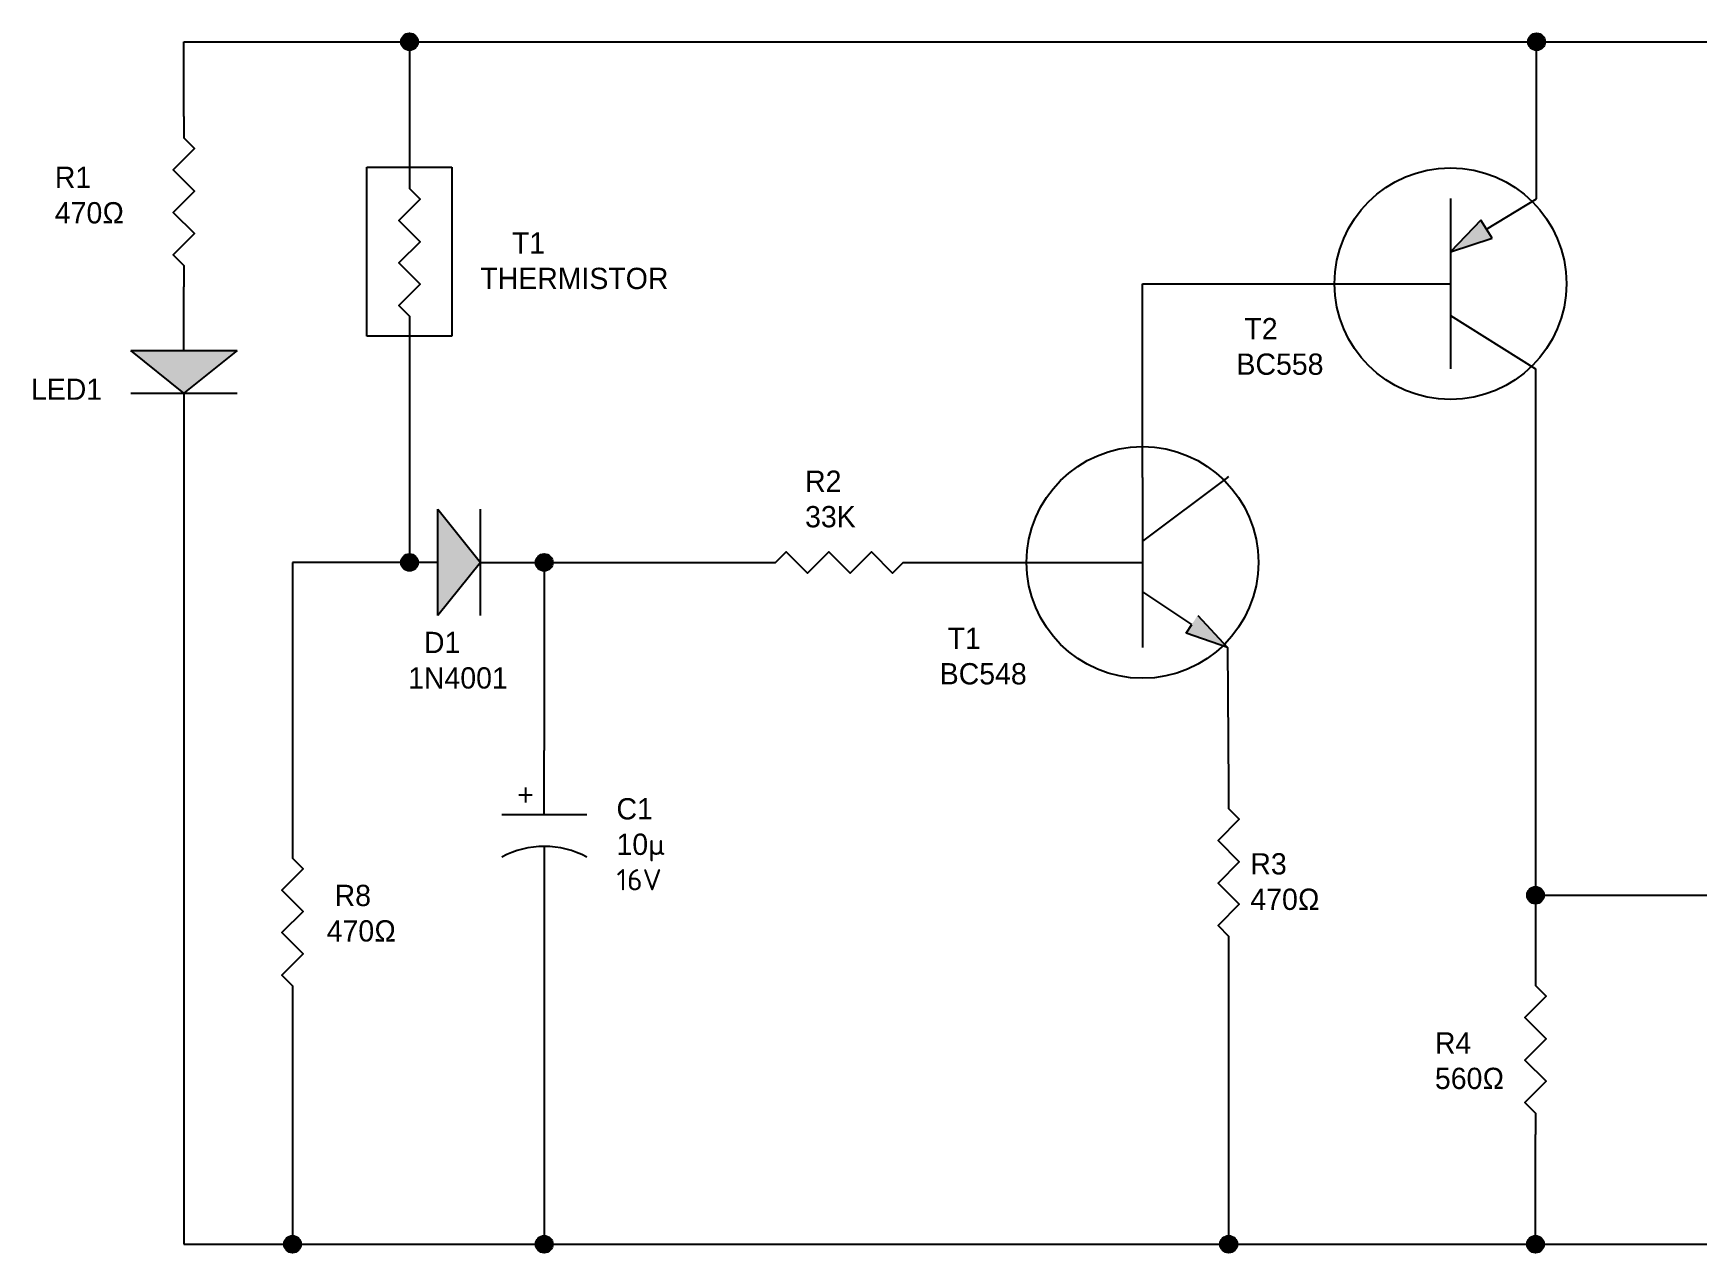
# Model space of a CAD drawing. Header units: inches. Extents: x 49.2 to 70.8, y -5.9 to 40.9.
# Drawn here: x 49.213 to 53.124, y 13.487 to 16.353 of the extents above; entities that cross this region are included whole.
import ezdxf

# ---------------------------------------------------------------- set-up
doc = ezdxf.new("R2010")
doc.units = ezdxf.units.IN
doc.header["$MEASUREMENT"] = 0

# ---------------------------------------------------------------- blocks, each defined once
blk = doc.blocks.new('Capacitor')
at = {"color": 7}
for p, q in [((0.15, -0.1), (0.15, 0.1)), ((0.15, 0), (0, 0)), ((0.225, 0), (0.4, 0))]:
    blk.add_line(p, q, dxfattribs=at)
blk.add_arc((0.4375, 0), 0.2125, 151.9275, 208.0725, dxfattribs=at)
blk = doc.blocks.new('Transistor - NPN')
at = {"color": 7}
for p, q in [((0.199999, 0.2), (0.199999, -0.2)), ((0.399999, 0.2), (0.199999, 0.05)), ((0, 0), (0.199999, 0)), ((0.316132, -0.145536), (0.201153, -0.069033)), ((0.302516, -0.166503), (0.316132, -0.145536)), ((0.329748, -0.124569), (0.399999, -0.2)), ((0.399999, -0.2), (0.302516, -0.166503))]:
    blk.add_line(p, q, dxfattribs=at)
blk.add_solid([(0.302516, -0.166503), (0.399999, -0.2), (0.329748, -0.124569)], dxfattribs=at)
blk = doc.blocks.new('Resistor')
at = {"color": 7}
blk.add_lwpolyline([(0, 0), (0.05, 0), (0.075, 0.025), (0.125, -0.025), (0.175, 0.025), (0.225, -0.025), (0.275, 0.025), (0.325, -0.025), (0.35, 0), (0.4, 0)], dxfattribs=at)
blk = doc.blocks.new('Transistor - PNP')
at = {"color": 7}
for p, q in [((0.200001, 0.2), (0.200001, -0.199999)), ((0.284805, 0.127992), (0.4024, 0.199023)), ((0.271557, 0.149194), (0.200001, 0.075)), ((0.284805, 0.127992), (0.271557, 0.149194)), ((0.298053, 0.106791), (0.284805, 0.127992)), ((0.200001, 0.075), (0.298053, 0.106791)), ((0, 0), (0.200001, 0)), ((0.200001, -0.074999), (0.400001, -0.199999))]:
    blk.add_line(p, q, dxfattribs=at)
blk.add_solid([(0.200001, 0.075), (0.298053, 0.106791), (0.271557, 0.149194)], dxfattribs=at)
blk = doc.blocks.new('Diode')
at = {"color": 7}
for p, q in [((0.15, 0.125), (0.25, 0)), ((0.15, -0.125), (0.15, 0.125)), ((0.25, -0.125), (0.25, 0.125)), ((0.15, 0), (0, 0)), ((0.25, 0), (0.15, -0.125)), ((0.25, 0), (0.4, 0))]:
    blk.add_line(p, q, dxfattribs=at)
blk.add_solid([(0.15, -0.125), (0.25, 0), (0.15, 0.125)], dxfattribs=at)

msp = doc.modelspace()

# ---------------------------------------------------------------- linework, layer by layer
for p, q in [((49.5664, 16.1569), (49.5664, 16.3328)), ((49.5664, 16.3328), (50.0964, 16.3328)), ((50.0964, 16.3328), (50.0964, 16.038)), ((50.0964, 16.3328), (55.0964, 16.3328)), ((52.7454, 15.9634), (52.7454, 16.3328)), ((49.9964, 15.6406), (49.9964, 16.038)), ((49.9964, 16.038), (50.0964, 16.038)), ((50.0964, 16.038), (50.1964, 16.038)), ((50.1964, 16.038), (50.1964, 15.6406)), ((51.8192, 15.3091), (51.8192, 15.7643)), ((51.8192, 15.7643), (52.343, 15.7643)), ((50.0964, 15.6406), (49.9964, 15.6406)), ((50.1964, 15.6406), (50.0964, 15.6406)), ((50.0964, 15.638), (50.0964, 15.1091)), ((52.743, 15.5643), (52.743, 14.1645)), ((49.5664, 15.3569), (49.5664, 13.5066)), ((52.0192, 15.3091), (52.0221, 15.3113)), ((50.0134, 15.1091), (49.8216, 15.1091)), ((49.8216, 15.1091), (49.8216, 14.4639)), ((50.4134, 15.1091), (50.4134, 14.6667)), ((50.4134, 15.1091), (50.9071, 15.1091)), ((51.3071, 15.1091), (51.6192, 15.1091)), ((52.0192, 14.9091), (52.0217, 14.5806)), ((52.743, 14.3269), (53.5081, 14.3269)), ((50.4134, 14.2667), (50.4134, 13.5066)), ((52.0217, 14.1806), (52.0217, 13.5066)), ((49.8216, 14.0639), (49.8216, 13.5066)), ((52.743, 13.5066), (52.743, 13.7645)), ((49.5664, 13.5066), (51.5664, 13.5066)), ((51.5664, 13.5066), (52.0217, 13.5066)), ((52.0217, 13.5066), (52.743, 13.5066)), ((52.743, 13.5066), (53.3078, 13.5066))]:
    msp.add_line(p, q)
at = {"color": 7}
for centre, radius in [((50.0964, 16.3328), 0.02), ((52.7454, 16.3328), 0.02), ((52.543, 15.7643), 0.2723), ((51.8192, 15.1091), 0.2723), ((50.0964, 15.1091), 0.02), ((50.4134, 15.1091), 0.02), ((52.743, 14.3269), 0.02), ((49.8216, 13.5066), 0.02), ((50.4134, 13.5066), 0.02), ((52.0217, 13.5066), 0.02), ((52.743, 13.5066), 0.02)]:
    msp.add_circle(centre, radius, dxfattribs=at)
for points in [[(50.0841, 16.3486), (50.0964, 16.3328), (50.0964, 16.3528)], [(50.0964, 16.3528), (50.0908, 16.352), (50.0841, 16.3486)], [(50.0908, 16.352), (50.0871, 16.3503), (50.0841, 16.3486)], [(50.0871, 16.3503), (50.0854, 16.3496), (50.0841, 16.3486)], [(50.0908, 16.352), (50.0887, 16.3513), (50.0871, 16.3503)], [(50.0964, 16.3528), (50.0948, 16.3527), (50.0908, 16.352)], [(50.0948, 16.3527), (50.0928, 16.3525), (50.0908, 16.352)], [(50.1087, 16.3486), (50.0964, 16.3528), (50.0964, 16.3328)], [(50.1087, 16.3486), (50.102, 16.352), (50.0964, 16.3528)], [(50.102, 16.352), (50.098, 16.3527), (50.0964, 16.3528)], [(50.102, 16.352), (50.1, 16.3525), (50.098, 16.3527)], [(50.1087, 16.3486), (50.1057, 16.3503), (50.102, 16.352)], [(50.1057, 16.3503), (50.1041, 16.3513), (50.102, 16.352)], [(50.1087, 16.3486), (50.1074, 16.3496), (50.1057, 16.3503)], [(52.7331, 16.3486), (52.7454, 16.3328), (52.7454, 16.3528)], [(52.7454, 16.3528), (52.7398, 16.352), (52.7331, 16.3486)], [(52.7398, 16.352), (52.7361, 16.3503), (52.7331, 16.3486)], [(52.7361, 16.3503), (52.7344, 16.3496), (52.7331, 16.3486)], [(52.7398, 16.352), (52.7377, 16.3513), (52.7361, 16.3503)], [(52.7454, 16.3528), (52.7438, 16.3527), (52.7398, 16.352)], [(52.7438, 16.3527), (52.7418, 16.3525), (52.7398, 16.352)], [(52.7577, 16.3486), (52.7454, 16.3528), (52.7454, 16.3328)], [(52.7577, 16.3486), (52.751, 16.352), (52.7454, 16.3528)], [(52.751, 16.352), (52.747, 16.3527), (52.7454, 16.3528)], [(52.751, 16.352), (52.749, 16.3525), (52.747, 16.3527)], [(52.7577, 16.3486), (52.7547, 16.3503), (52.751, 16.352)], [(52.7547, 16.3503), (52.753, 16.3513), (52.751, 16.352)], [(52.7577, 16.3486), (52.7564, 16.3496), (52.7547, 16.3503)], [(50.0841, 16.3486), (50.0764, 16.3328), (50.0964, 16.3328)], [(50.0841, 16.3486), (50.0777, 16.34), (50.0764, 16.3328)], [(50.0777, 16.34), (50.0769, 16.3376), (50.0764, 16.3328)], [(50.0769, 16.3376), (50.0766, 16.3351), (50.0764, 16.3328)], [(50.0964, 16.3328), (50.0764, 16.3328), (50.0841, 16.3171)], [(50.0764, 16.3328), (50.0777, 16.3256), (50.0841, 16.3171)], [(50.0764, 16.3328), (50.0769, 16.328), (50.0777, 16.3256)], [(50.0764, 16.3328), (50.0766, 16.3306), (50.0769, 16.328)], [(50.0841, 16.3486), (50.081, 16.3455), (50.0777, 16.34)], [(50.081, 16.3455), (50.0795, 16.3436), (50.0777, 16.34)], [(50.0795, 16.3436), (50.0784, 16.3417), (50.0777, 16.34)], [(50.0777, 16.3256), (50.081, 16.3202), (50.0841, 16.3171)], [(50.0777, 16.3256), (50.0795, 16.3221), (50.081, 16.3202)], [(50.0777, 16.3256), (50.0784, 16.3239), (50.0795, 16.3221)], [(50.0841, 16.3486), (50.0825, 16.3472), (50.081, 16.3455)], [(50.081, 16.3202), (50.0825, 16.3185), (50.0841, 16.3171)], [(50.0841, 16.3171), (50.0964, 16.3128), (50.0964, 16.3328)], [(50.0841, 16.3171), (50.0908, 16.3137), (50.0964, 16.3128)], [(50.0841, 16.3171), (50.0871, 16.3154), (50.0908, 16.3137)], [(50.0841, 16.3171), (50.0854, 16.3161), (50.0871, 16.3154)], [(50.0871, 16.3154), (50.0887, 16.3143), (50.0908, 16.3137)], [(50.0908, 16.3137), (50.0948, 16.313), (50.0964, 16.3128)], [(50.0908, 16.3137), (50.0928, 16.3132), (50.0948, 16.313)], [(50.0964, 16.3328), (50.1164, 16.3328), (50.1087, 16.3486)], [(50.1087, 16.3171), (50.0964, 16.3328), (50.0964, 16.3128)], [(50.1087, 16.3171), (50.1164, 16.3328), (50.0964, 16.3328)], [(50.0964, 16.3128), (50.102, 16.3137), (50.1087, 16.3171)], [(50.0964, 16.3128), (50.098, 16.313), (50.102, 16.3137)], [(50.098, 16.313), (50.1, 16.3132), (50.102, 16.3137)], [(50.102, 16.3137), (50.1057, 16.3154), (50.1087, 16.3171)], [(50.102, 16.3137), (50.1041, 16.3143), (50.1057, 16.3154)], [(50.1057, 16.3154), (50.1074, 16.3161), (50.1087, 16.3171)], [(50.1164, 16.3328), (50.1151, 16.34), (50.1087, 16.3486)], [(50.1151, 16.34), (50.1118, 16.3455), (50.1087, 16.3486)], [(50.1118, 16.3455), (50.1103, 16.3472), (50.1087, 16.3486)], [(50.1087, 16.3171), (50.1151, 16.3256), (50.1164, 16.3328)], [(50.1087, 16.3171), (50.1118, 16.3202), (50.1151, 16.3256)], [(50.1087, 16.3171), (50.1103, 16.3185), (50.1118, 16.3202)], [(50.1151, 16.34), (50.1133, 16.3436), (50.1118, 16.3455)], [(50.1118, 16.3202), (50.1133, 16.3221), (50.1151, 16.3256)], [(50.1151, 16.34), (50.1144, 16.3417), (50.1133, 16.3436)], [(50.1133, 16.3221), (50.1144, 16.3239), (50.1151, 16.3256)], [(50.1164, 16.3328), (50.1159, 16.3376), (50.1151, 16.34)], [(50.1151, 16.3256), (50.1159, 16.328), (50.1164, 16.3328)], [(50.1164, 16.3328), (50.1162, 16.3351), (50.1159, 16.3376)], [(50.1159, 16.328), (50.1162, 16.3306), (50.1164, 16.3328)], [(52.7331, 16.3486), (52.7254, 16.3328), (52.7454, 16.3328)], [(52.7331, 16.3486), (52.7267, 16.34), (52.7254, 16.3328)], [(52.7267, 16.34), (52.7259, 16.3376), (52.7254, 16.3328)], [(52.7259, 16.3376), (52.7256, 16.3351), (52.7254, 16.3328)], [(52.7454, 16.3328), (52.7254, 16.3328), (52.7331, 16.3171)], [(52.7254, 16.3328), (52.7267, 16.3256), (52.7331, 16.3171)], [(52.7254, 16.3328), (52.7259, 16.328), (52.7267, 16.3256)], [(52.7254, 16.3328), (52.7256, 16.3306), (52.7259, 16.328)], [(52.7331, 16.3486), (52.73, 16.3455), (52.7267, 16.34)], [(52.73, 16.3455), (52.7285, 16.3436), (52.7267, 16.34)], [(52.7285, 16.3436), (52.7274, 16.3417), (52.7267, 16.34)], [(52.7267, 16.3256), (52.73, 16.3202), (52.7331, 16.3171)], [(52.7267, 16.3256), (52.7285, 16.3221), (52.73, 16.3202)], [(52.7267, 16.3256), (52.7274, 16.3239), (52.7285, 16.3221)], [(52.7331, 16.3486), (52.7315, 16.3472), (52.73, 16.3455)], [(52.73, 16.3202), (52.7315, 16.3185), (52.7331, 16.3171)], [(52.7331, 16.3171), (52.7454, 16.3128), (52.7454, 16.3328)], [(52.7331, 16.3171), (52.7398, 16.3137), (52.7454, 16.3128)], [(52.7331, 16.3171), (52.7361, 16.3154), (52.7398, 16.3137)], [(52.7331, 16.3171), (52.7344, 16.3161), (52.7361, 16.3154)], [(52.7361, 16.3154), (52.7377, 16.3143), (52.7398, 16.3137)], [(52.7398, 16.3137), (52.7438, 16.313), (52.7454, 16.3128)], [(52.7398, 16.3137), (52.7418, 16.3132), (52.7438, 16.313)], [(52.7454, 16.3328), (52.7654, 16.3328), (52.7577, 16.3486)], [(52.7577, 16.3171), (52.7454, 16.3328), (52.7454, 16.3128)], [(52.7577, 16.3171), (52.7654, 16.3328), (52.7454, 16.3328)], [(52.7454, 16.3128), (52.751, 16.3137), (52.7577, 16.3171)], [(52.7454, 16.3128), (52.747, 16.313), (52.751, 16.3137)], [(52.747, 16.313), (52.749, 16.3132), (52.751, 16.3137)], [(52.751, 16.3137), (52.7547, 16.3154), (52.7577, 16.3171)], [(52.751, 16.3137), (52.753, 16.3143), (52.7547, 16.3154)], [(52.7547, 16.3154), (52.7564, 16.3161), (52.7577, 16.3171)], [(52.7654, 16.3328), (52.7641, 16.34), (52.7577, 16.3486)], [(52.7641, 16.34), (52.7608, 16.3455), (52.7577, 16.3486)], [(52.7608, 16.3455), (52.7593, 16.3472), (52.7577, 16.3486)], [(52.7577, 16.3171), (52.7641, 16.3256), (52.7654, 16.3328)], [(52.7577, 16.3171), (52.7608, 16.3202), (52.7641, 16.3256)], [(52.7577, 16.3171), (52.7593, 16.3185), (52.7608, 16.3202)], [(52.7641, 16.34), (52.7623, 16.3436), (52.7608, 16.3455)], [(52.7608, 16.3202), (52.7623, 16.3221), (52.7641, 16.3256)], [(52.7641, 16.34), (52.7634, 16.3417), (52.7623, 16.3436)], [(52.7623, 16.3221), (52.7634, 16.3239), (52.7641, 16.3256)], [(52.7654, 16.3328), (52.7648, 16.3376), (52.7641, 16.34)], [(52.7641, 16.3256), (52.7648, 16.328), (52.7654, 16.3328)], [(52.7654, 16.3328), (52.7652, 16.3351), (52.7648, 16.3376)], [(52.7648, 16.328), (52.7652, 16.3306), (52.7654, 16.3328)], [(50.0841, 15.1248), (50.0764, 15.1091), (50.0964, 15.1091)], [(50.0841, 15.1248), (50.0777, 15.1163), (50.0764, 15.1091)], [(50.0777, 15.1163), (50.0769, 15.1139), (50.0764, 15.1091)], [(50.0769, 15.1139), (50.0766, 15.1113), (50.0764, 15.1091)], [(50.0964, 15.1091), (50.0764, 15.1091), (50.0841, 15.0933)], [(50.0764, 15.1091), (50.0777, 15.1019), (50.0841, 15.0933)], [(50.0764, 15.1091), (50.0769, 15.1043), (50.0777, 15.1019)], [(50.0764, 15.1091), (50.0766, 15.1069), (50.0769, 15.1043)], [(50.0841, 15.1248), (50.081, 15.1217), (50.0777, 15.1163)], [(50.081, 15.1217), (50.0795, 15.1199), (50.0777, 15.1163)], [(50.0795, 15.1199), (50.0784, 15.118), (50.0777, 15.1163)], [(50.0777, 15.1019), (50.081, 15.0964), (50.0841, 15.0933)], [(50.0777, 15.1019), (50.0795, 15.0983), (50.081, 15.0964)], [(50.0777, 15.1019), (50.0784, 15.1002), (50.0795, 15.0983)], [(50.0841, 15.1248), (50.0825, 15.1235), (50.081, 15.1217)], [(50.0841, 15.1248), (50.0964, 15.1091), (50.0964, 15.1291)], [(50.0964, 15.1291), (50.0908, 15.1283), (50.0841, 15.1248)], [(50.0908, 15.1283), (50.0871, 15.1265), (50.0841, 15.1248)], [(50.0871, 15.1265), (50.0854, 15.1259), (50.0841, 15.1248)], [(50.0841, 15.0933), (50.0964, 15.0891), (50.0964, 15.1091)], [(50.0908, 15.1283), (50.0887, 15.1276), (50.0871, 15.1265)], [(50.0964, 15.1291), (50.0948, 15.1289), (50.0908, 15.1283)], [(50.0948, 15.1289), (50.0928, 15.1288), (50.0908, 15.1283)], [(50.1087, 15.1248), (50.0964, 15.1291), (50.0964, 15.1091)], [(50.1087, 15.1248), (50.102, 15.1283), (50.0964, 15.1291)], [(50.102, 15.1283), (50.098, 15.1289), (50.0964, 15.1291)], [(50.0964, 15.1091), (50.1164, 15.1091), (50.1087, 15.1248)], [(50.1087, 15.0933), (50.0964, 15.1091), (50.0964, 15.0891)], [(50.1087, 15.0933), (50.1164, 15.1091), (50.0964, 15.1091)], [(50.102, 15.1283), (50.1, 15.1288), (50.098, 15.1289)], [(50.1087, 15.1248), (50.1057, 15.1265), (50.102, 15.1283)], [(50.1057, 15.1265), (50.1041, 15.1276), (50.102, 15.1283)], [(50.1087, 15.1248), (50.1074, 15.1259), (50.1057, 15.1265)], [(50.1164, 15.1091), (50.1151, 15.1163), (50.1087, 15.1248)], [(50.1151, 15.1163), (50.1118, 15.1217), (50.1087, 15.1248)], [(50.1118, 15.1217), (50.1103, 15.1235), (50.1087, 15.1248)], [(50.1087, 15.0933), (50.1151, 15.1019), (50.1164, 15.1091)], [(50.1087, 15.0933), (50.1118, 15.0964), (50.1151, 15.1019)], [(50.1151, 15.1163), (50.1133, 15.1199), (50.1118, 15.1217)], [(50.1118, 15.0964), (50.1133, 15.0983), (50.1151, 15.1019)], [(50.1151, 15.1163), (50.1144, 15.118), (50.1133, 15.1199)], [(50.1133, 15.0983), (50.1144, 15.1002), (50.1151, 15.1019)], [(50.1164, 15.1091), (50.1159, 15.1139), (50.1151, 15.1163)], [(50.1151, 15.1019), (50.1159, 15.1043), (50.1164, 15.1091)], [(50.1164, 15.1091), (50.1162, 15.1113), (50.1159, 15.1139)], [(50.1159, 15.1043), (50.1162, 15.1069), (50.1164, 15.1091)], [(50.4011, 15.1248), (50.3934, 15.1091), (50.4134, 15.1091)], [(50.4011, 15.1248), (50.3946, 15.1163), (50.3934, 15.1091)], [(50.3946, 15.1163), (50.3939, 15.1139), (50.3934, 15.1091)], [(50.3939, 15.1139), (50.3935, 15.1113), (50.3934, 15.1091)], [(50.4134, 15.1091), (50.3934, 15.1091), (50.4011, 15.0933)], [(50.3934, 15.1091), (50.3946, 15.1019), (50.4011, 15.0933)], [(50.3934, 15.1091), (50.3939, 15.1043), (50.3946, 15.1019)], [(50.3934, 15.1091), (50.3935, 15.1069), (50.3939, 15.1043)], [(50.4011, 15.1248), (50.398, 15.1217), (50.3946, 15.1163)], [(50.398, 15.1217), (50.3965, 15.1199), (50.3946, 15.1163)], [(50.3965, 15.1199), (50.3954, 15.118), (50.3946, 15.1163)], [(50.3946, 15.1019), (50.398, 15.0964), (50.4011, 15.0933)], [(50.3946, 15.1019), (50.3965, 15.0983), (50.398, 15.0964)], [(50.3946, 15.1019), (50.3954, 15.1002), (50.3965, 15.0983)], [(50.4011, 15.1248), (50.3994, 15.1235), (50.398, 15.1217)], [(50.4011, 15.1248), (50.4134, 15.1091), (50.4134, 15.1291)], [(50.4134, 15.1291), (50.4077, 15.1283), (50.4011, 15.1248)], [(50.4077, 15.1283), (50.4041, 15.1265), (50.4011, 15.1248)], [(50.4041, 15.1265), (50.4024, 15.1259), (50.4011, 15.1248)], [(50.4011, 15.0933), (50.4134, 15.0891), (50.4134, 15.1091)], [(50.4077, 15.1283), (50.4057, 15.1276), (50.4041, 15.1265)], [(50.4134, 15.1291), (50.4118, 15.1289), (50.4077, 15.1283)], [(50.4118, 15.1289), (50.4098, 15.1288), (50.4077, 15.1283)], [(50.4256, 15.1248), (50.4134, 15.1291), (50.4134, 15.1091)], [(50.4256, 15.1248), (50.419, 15.1283), (50.4134, 15.1291)], [(50.419, 15.1283), (50.4149, 15.1289), (50.4134, 15.1291)], [(50.4134, 15.1091), (50.4334, 15.1091), (50.4256, 15.1248)], [(50.4256, 15.0933), (50.4134, 15.1091), (50.4134, 15.0891)], [(50.4256, 15.0933), (50.4334, 15.1091), (50.4134, 15.1091)], [(50.419, 15.1283), (50.417, 15.1288), (50.4149, 15.1289)], [(50.4256, 15.1248), (50.4227, 15.1265), (50.419, 15.1283)], [(50.4227, 15.1265), (50.421, 15.1276), (50.419, 15.1283)], [(50.4256, 15.1248), (50.4244, 15.1259), (50.4227, 15.1265)], [(50.4334, 15.1091), (50.4321, 15.1163), (50.4256, 15.1248)], [(50.4321, 15.1163), (50.4288, 15.1217), (50.4256, 15.1248)], [(50.4288, 15.1217), (50.4273, 15.1235), (50.4256, 15.1248)], [(50.4256, 15.0933), (50.4321, 15.1019), (50.4334, 15.1091)], [(50.4256, 15.0933), (50.4288, 15.0964), (50.4321, 15.1019)], [(50.4321, 15.1163), (50.4303, 15.1199), (50.4288, 15.1217)], [(50.4288, 15.0964), (50.4303, 15.0983), (50.4321, 15.1019)], [(50.4321, 15.1163), (50.4314, 15.118), (50.4303, 15.1199)], [(50.4303, 15.0983), (50.4314, 15.1002), (50.4321, 15.1019)], [(50.4334, 15.1091), (50.4328, 15.1139), (50.4321, 15.1163)], [(50.4321, 15.1019), (50.4328, 15.1043), (50.4334, 15.1091)], [(50.4334, 15.1091), (50.4332, 15.1113), (50.4328, 15.1139)], [(50.4328, 15.1043), (50.4332, 15.1069), (50.4334, 15.1091)], [(50.081, 15.0964), (50.0825, 15.0947), (50.0841, 15.0933)], [(50.0841, 15.0933), (50.0908, 15.0899), (50.0964, 15.0891)], [(50.0841, 15.0933), (50.0871, 15.0916), (50.0908, 15.0899)], [(50.0841, 15.0933), (50.0854, 15.0923), (50.0871, 15.0916)], [(50.0871, 15.0916), (50.0887, 15.0906), (50.0908, 15.0899)], [(50.0908, 15.0899), (50.0948, 15.0892), (50.0964, 15.0891)], [(50.0908, 15.0899), (50.0928, 15.0894), (50.0948, 15.0892)], [(50.0964, 15.0891), (50.102, 15.0899), (50.1087, 15.0933)], [(50.0964, 15.0891), (50.098, 15.0892), (50.102, 15.0899)], [(50.098, 15.0892), (50.1, 15.0894), (50.102, 15.0899)], [(50.102, 15.0899), (50.1057, 15.0916), (50.1087, 15.0933)], [(50.102, 15.0899), (50.1041, 15.0906), (50.1057, 15.0916)], [(50.1057, 15.0916), (50.1074, 15.0923), (50.1087, 15.0933)], [(50.1087, 15.0933), (50.1103, 15.0947), (50.1118, 15.0964)], [(50.398, 15.0964), (50.3994, 15.0947), (50.4011, 15.0933)], [(50.4011, 15.0933), (50.4077, 15.0899), (50.4134, 15.0891)], [(50.4011, 15.0933), (50.4041, 15.0916), (50.4077, 15.0899)], [(50.4011, 15.0933), (50.4024, 15.0923), (50.4041, 15.0916)], [(50.4041, 15.0916), (50.4057, 15.0906), (50.4077, 15.0899)], [(50.4077, 15.0899), (50.4118, 15.0892), (50.4134, 15.0891)], [(50.4077, 15.0899), (50.4098, 15.0894), (50.4118, 15.0892)], [(50.4134, 15.0891), (50.419, 15.0899), (50.4256, 15.0933)], [(50.4134, 15.0891), (50.4149, 15.0892), (50.419, 15.0899)], [(50.4149, 15.0892), (50.417, 15.0894), (50.419, 15.0899)], [(50.419, 15.0899), (50.4227, 15.0916), (50.4256, 15.0933)], [(50.419, 15.0899), (50.421, 15.0906), (50.4227, 15.0916)], [(50.4227, 15.0916), (50.4244, 15.0923), (50.4256, 15.0933)], [(50.4256, 15.0933), (50.4273, 15.0947), (50.4288, 15.0964)], [(52.7307, 14.3426), (52.723, 14.3269), (52.743, 14.3269)], [(52.7307, 14.3426), (52.7243, 14.3341), (52.723, 14.3269)], [(52.7243, 14.3341), (52.7235, 14.3317), (52.723, 14.3269)], [(52.7235, 14.3317), (52.7232, 14.3291), (52.723, 14.3269)], [(52.743, 14.3269), (52.723, 14.3269), (52.7307, 14.3111)], [(52.723, 14.3269), (52.7243, 14.3197), (52.7307, 14.3111)], [(52.723, 14.3269), (52.7235, 14.3221), (52.7243, 14.3197)], [(52.723, 14.3269), (52.7232, 14.3246), (52.7235, 14.3221)], [(52.7307, 14.3426), (52.7276, 14.3395), (52.7243, 14.3341)], [(52.7276, 14.3395), (52.7261, 14.3376), (52.7243, 14.3341)], [(52.7261, 14.3376), (52.725, 14.3358), (52.7243, 14.3341)], [(52.7243, 14.3197), (52.7276, 14.3142), (52.7307, 14.3111)], [(52.7243, 14.3197), (52.7261, 14.3161), (52.7276, 14.3142)], [(52.7243, 14.3197), (52.725, 14.318), (52.7261, 14.3161)], [(52.7307, 14.3426), (52.7291, 14.3412), (52.7276, 14.3395)], [(52.7307, 14.3426), (52.743, 14.3269), (52.743, 14.3469)], [(52.743, 14.3469), (52.7374, 14.346), (52.7307, 14.3426)], [(52.7374, 14.346), (52.7337, 14.3443), (52.7307, 14.3426)], [(52.7337, 14.3443), (52.732, 14.3436), (52.7307, 14.3426)], [(52.7307, 14.3111), (52.743, 14.3069), (52.743, 14.3269)], [(52.7374, 14.346), (52.7353, 14.3453), (52.7337, 14.3443)], [(52.743, 14.3469), (52.7414, 14.3467), (52.7374, 14.346)], [(52.7414, 14.3467), (52.7394, 14.3465), (52.7374, 14.346)], [(52.7553, 14.3426), (52.743, 14.3469), (52.743, 14.3269)], [(52.7553, 14.3426), (52.7486, 14.346), (52.743, 14.3469)], [(52.7486, 14.346), (52.7446, 14.3467), (52.743, 14.3469)], [(52.743, 14.3269), (52.763, 14.3269), (52.7553, 14.3426)], [(52.7553, 14.3111), (52.743, 14.3269), (52.743, 14.3069)], [(52.7553, 14.3111), (52.763, 14.3269), (52.743, 14.3269)], [(52.7486, 14.346), (52.7466, 14.3465), (52.7446, 14.3467)], [(52.7553, 14.3426), (52.7523, 14.3443), (52.7486, 14.346)], [(52.7523, 14.3443), (52.7506, 14.3453), (52.7486, 14.346)], [(52.7553, 14.3426), (52.754, 14.3436), (52.7523, 14.3443)], [(52.763, 14.3269), (52.7617, 14.3341), (52.7553, 14.3426)], [(52.7617, 14.3341), (52.7584, 14.3395), (52.7553, 14.3426)], [(52.7584, 14.3395), (52.7569, 14.3412), (52.7553, 14.3426)], [(52.7553, 14.3111), (52.7617, 14.3197), (52.763, 14.3269)], [(52.7553, 14.3111), (52.7584, 14.3142), (52.7617, 14.3197)], [(52.7617, 14.3341), (52.7599, 14.3376), (52.7584, 14.3395)], [(52.7584, 14.3142), (52.7599, 14.3161), (52.7617, 14.3197)], [(52.7617, 14.3341), (52.761, 14.3358), (52.7599, 14.3376)], [(52.7599, 14.3161), (52.761, 14.318), (52.7617, 14.3197)], [(52.763, 14.3269), (52.7624, 14.3317), (52.7617, 14.3341)], [(52.7617, 14.3197), (52.7624, 14.3221), (52.763, 14.3269)], [(52.763, 14.3269), (52.7628, 14.3291), (52.7624, 14.3317)], [(52.7624, 14.3221), (52.7628, 14.3246), (52.763, 14.3269)], [(52.7276, 14.3142), (52.7291, 14.3125), (52.7307, 14.3111)], [(52.7307, 14.3111), (52.7374, 14.3077), (52.743, 14.3069)], [(52.7307, 14.3111), (52.7337, 14.3094), (52.7374, 14.3077)], [(52.7307, 14.3111), (52.732, 14.3101), (52.7337, 14.3094)], [(52.7337, 14.3094), (52.7353, 14.3084), (52.7374, 14.3077)], [(52.7374, 14.3077), (52.7414, 14.307), (52.743, 14.3069)], [(52.7374, 14.3077), (52.7394, 14.3072), (52.7414, 14.307)], [(52.743, 14.3069), (52.7486, 14.3077), (52.7553, 14.3111)], [(52.743, 14.3069), (52.7446, 14.307), (52.7486, 14.3077)], [(52.7446, 14.307), (52.7466, 14.3072), (52.7486, 14.3077)], [(52.7486, 14.3077), (52.7523, 14.3094), (52.7553, 14.3111)], [(52.7486, 14.3077), (52.7506, 14.3084), (52.7523, 14.3094)], [(52.7523, 14.3094), (52.754, 14.3101), (52.7553, 14.3111)], [(52.7553, 14.3111), (52.7569, 14.3125), (52.7584, 14.3142)], [(49.8093, 13.5223), (49.8016, 13.5066), (49.8216, 13.5066)], [(49.8093, 13.5223), (49.8029, 13.5138), (49.8016, 13.5066)], [(49.8029, 13.5138), (49.8022, 13.5114), (49.8016, 13.5066)], [(49.8022, 13.5114), (49.8018, 13.5088), (49.8016, 13.5066)], [(49.8216, 13.5066), (49.8016, 13.5066), (49.8093, 13.4908)], [(49.8016, 13.5066), (49.8029, 13.4994), (49.8093, 13.4908)], [(49.8016, 13.5066), (49.8022, 13.5018), (49.8029, 13.4994)], [(49.8016, 13.5066), (49.8018, 13.5044), (49.8022, 13.5018)], [(49.8093, 13.5223), (49.8062, 13.5193), (49.8029, 13.5138)], [(49.8062, 13.5193), (49.8047, 13.5174), (49.8029, 13.5138)], [(49.8047, 13.5174), (49.8036, 13.5155), (49.8029, 13.5138)], [(49.8029, 13.4994), (49.8062, 13.4939), (49.8093, 13.4908)], [(49.8029, 13.4994), (49.8047, 13.4958), (49.8062, 13.4939)], [(49.8029, 13.4994), (49.8036, 13.4977), (49.8047, 13.4958)], [(49.8093, 13.5223), (49.8077, 13.521), (49.8062, 13.5193)], [(49.8093, 13.5223), (49.8216, 13.5066), (49.8216, 13.5266)], [(49.8216, 13.5266), (49.816, 13.5258), (49.8093, 13.5223)], [(49.816, 13.5258), (49.8123, 13.5241), (49.8093, 13.5223)], [(49.8123, 13.5241), (49.8106, 13.5234), (49.8093, 13.5223)], [(49.8093, 13.4908), (49.8216, 13.4866), (49.8216, 13.5066)], [(49.816, 13.5258), (49.814, 13.5251), (49.8123, 13.5241)], [(49.8216, 13.5266), (49.82, 13.5264), (49.816, 13.5258)], [(49.82, 13.5264), (49.818, 13.5263), (49.816, 13.5258)], [(49.8339, 13.5223), (49.8216, 13.5266), (49.8216, 13.5066)], [(49.8339, 13.5223), (49.8272, 13.5258), (49.8216, 13.5266)], [(49.8272, 13.5258), (49.8232, 13.5264), (49.8216, 13.5266)], [(49.8216, 13.5066), (49.8416, 13.5066), (49.8339, 13.5223)], [(49.8339, 13.4908), (49.8216, 13.5066), (49.8216, 13.4866)], [(49.8339, 13.4908), (49.8416, 13.5066), (49.8216, 13.5066)], [(49.8272, 13.5258), (49.8252, 13.5263), (49.8232, 13.5264)], [(49.8339, 13.5223), (49.8309, 13.5241), (49.8272, 13.5258)], [(49.8309, 13.5241), (49.8293, 13.5251), (49.8272, 13.5258)], [(49.8339, 13.5223), (49.8326, 13.5234), (49.8309, 13.5241)], [(49.8416, 13.5066), (49.8403, 13.5138), (49.8339, 13.5223)], [(49.8403, 13.5138), (49.837, 13.5193), (49.8339, 13.5223)], [(49.837, 13.5193), (49.8355, 13.521), (49.8339, 13.5223)], [(49.8339, 13.4908), (49.8403, 13.4994), (49.8416, 13.5066)], [(49.8339, 13.4908), (49.837, 13.4939), (49.8403, 13.4994)], [(49.8403, 13.5138), (49.8385, 13.5174), (49.837, 13.5193)], [(49.837, 13.4939), (49.8385, 13.4958), (49.8403, 13.4994)], [(49.8403, 13.5138), (49.8396, 13.5155), (49.8385, 13.5174)], [(49.8385, 13.4958), (49.8396, 13.4977), (49.8403, 13.4994)], [(49.8416, 13.5066), (49.8411, 13.5114), (49.8403, 13.5138)], [(49.8403, 13.4994), (49.8411, 13.5018), (49.8416, 13.5066)], [(49.8416, 13.5066), (49.8414, 13.5088), (49.8411, 13.5114)], [(49.8411, 13.5018), (49.8414, 13.5044), (49.8416, 13.5066)], [(50.4011, 13.5223), (50.3934, 13.5066), (50.4134, 13.5066)], [(50.4011, 13.5223), (50.3946, 13.5138), (50.3934, 13.5066)], [(50.3946, 13.5138), (50.3939, 13.5114), (50.3934, 13.5066)], [(50.3939, 13.5114), (50.3935, 13.5088), (50.3934, 13.5066)], [(50.4134, 13.5066), (50.3934, 13.5066), (50.4011, 13.4908)], [(50.3934, 13.5066), (50.3946, 13.4994), (50.4011, 13.4908)], [(50.3934, 13.5066), (50.3939, 13.5018), (50.3946, 13.4994)], [(50.3934, 13.5066), (50.3935, 13.5044), (50.3939, 13.5018)], [(50.4011, 13.5223), (50.398, 13.5193), (50.3946, 13.5138)], [(50.398, 13.5193), (50.3965, 13.5174), (50.3946, 13.5138)], [(50.3965, 13.5174), (50.3954, 13.5155), (50.3946, 13.5138)], [(50.3946, 13.4994), (50.398, 13.4939), (50.4011, 13.4908)], [(50.3946, 13.4994), (50.3965, 13.4958), (50.398, 13.4939)], [(50.3946, 13.4994), (50.3954, 13.4977), (50.3965, 13.4958)], [(50.4011, 13.5223), (50.3994, 13.521), (50.398, 13.5193)], [(50.4011, 13.5223), (50.4134, 13.5066), (50.4134, 13.5266)], [(50.4134, 13.5266), (50.4077, 13.5258), (50.4011, 13.5223)], [(50.4077, 13.5258), (50.4041, 13.5241), (50.4011, 13.5223)], [(50.4041, 13.5241), (50.4024, 13.5234), (50.4011, 13.5223)], [(50.4011, 13.4908), (50.4134, 13.4866), (50.4134, 13.5066)], [(50.4077, 13.5258), (50.4057, 13.5251), (50.4041, 13.5241)], [(50.4134, 13.5266), (50.4118, 13.5264), (50.4077, 13.5258)], [(50.4118, 13.5264), (50.4098, 13.5263), (50.4077, 13.5258)], [(50.4256, 13.5223), (50.4134, 13.5266), (50.4134, 13.5066)], [(50.4256, 13.5223), (50.419, 13.5258), (50.4134, 13.5266)], [(50.419, 13.5258), (50.4149, 13.5264), (50.4134, 13.5266)], [(50.4134, 13.5066), (50.4334, 13.5066), (50.4256, 13.5223)], [(50.4256, 13.4908), (50.4134, 13.5066), (50.4134, 13.4866)], [(50.4256, 13.4908), (50.4334, 13.5066), (50.4134, 13.5066)], [(50.419, 13.5258), (50.417, 13.5263), (50.4149, 13.5264)], [(50.4256, 13.5223), (50.4227, 13.5241), (50.419, 13.5258)], [(50.4227, 13.5241), (50.421, 13.5251), (50.419, 13.5258)], [(50.4256, 13.5223), (50.4244, 13.5234), (50.4227, 13.5241)], [(50.4334, 13.5066), (50.4321, 13.5138), (50.4256, 13.5223)], [(50.4321, 13.5138), (50.4288, 13.5193), (50.4256, 13.5223)], [(50.4288, 13.5193), (50.4273, 13.521), (50.4256, 13.5223)], [(50.4256, 13.4908), (50.4321, 13.4994), (50.4334, 13.5066)], [(50.4256, 13.4908), (50.4288, 13.4939), (50.4321, 13.4994)], [(50.4321, 13.5138), (50.4303, 13.5174), (50.4288, 13.5193)], [(50.4288, 13.4939), (50.4303, 13.4958), (50.4321, 13.4994)], [(50.4321, 13.5138), (50.4314, 13.5155), (50.4303, 13.5174)], [(50.4303, 13.4958), (50.4314, 13.4977), (50.4321, 13.4994)], [(50.4334, 13.5066), (50.4328, 13.5114), (50.4321, 13.5138)], [(50.4321, 13.4994), (50.4328, 13.5018), (50.4334, 13.5066)], [(50.4334, 13.5066), (50.4332, 13.5088), (50.4328, 13.5114)], [(50.4328, 13.5018), (50.4332, 13.5044), (50.4334, 13.5066)], [(52.0094, 13.5223), (52.0017, 13.5066), (52.0217, 13.5066)], [(52.0094, 13.5223), (52.003, 13.5138), (52.0017, 13.5066)], [(52.003, 13.5138), (52.0022, 13.5114), (52.0017, 13.5066)], [(52.0022, 13.5114), (52.0019, 13.5088), (52.0017, 13.5066)], [(52.0217, 13.5066), (52.0017, 13.5066), (52.0094, 13.4908)], [(52.0017, 13.5066), (52.003, 13.4994), (52.0094, 13.4908)], [(52.0017, 13.5066), (52.0022, 13.5018), (52.003, 13.4994)], [(52.0017, 13.5066), (52.0019, 13.5044), (52.0022, 13.5018)], [(52.0094, 13.5223), (52.0063, 13.5193), (52.003, 13.5138)], [(52.0063, 13.5193), (52.0048, 13.5174), (52.003, 13.5138)], [(52.0048, 13.5174), (52.0037, 13.5155), (52.003, 13.5138)], [(52.003, 13.4994), (52.0063, 13.4939), (52.0094, 13.4908)], [(52.003, 13.4994), (52.0048, 13.4958), (52.0063, 13.4939)], [(52.003, 13.4994), (52.0037, 13.4977), (52.0048, 13.4958)], [(52.0094, 13.5223), (52.0078, 13.521), (52.0063, 13.5193)], [(52.0094, 13.5223), (52.0217, 13.5066), (52.0217, 13.5266)], [(52.0217, 13.5266), (52.0161, 13.5258), (52.0094, 13.5223)], [(52.0161, 13.5258), (52.0124, 13.5241), (52.0094, 13.5223)], [(52.0124, 13.5241), (52.0107, 13.5234), (52.0094, 13.5223)], [(52.0094, 13.4908), (52.0217, 13.4866), (52.0217, 13.5066)], [(52.0161, 13.5258), (52.014, 13.5251), (52.0124, 13.5241)], [(52.0217, 13.5266), (52.0201, 13.5264), (52.0161, 13.5258)], [(52.0201, 13.5264), (52.0181, 13.5263), (52.0161, 13.5258)], [(52.034, 13.5223), (52.0217, 13.5266), (52.0217, 13.5066)], [(52.034, 13.5223), (52.0273, 13.5258), (52.0217, 13.5266)], [(52.0273, 13.5258), (52.0233, 13.5264), (52.0217, 13.5266)], [(52.0217, 13.5066), (52.0417, 13.5066), (52.034, 13.5223)], [(52.034, 13.4908), (52.0217, 13.5066), (52.0217, 13.4866)], [(52.034, 13.4908), (52.0417, 13.5066), (52.0217, 13.5066)], [(52.0273, 13.5258), (52.0253, 13.5263), (52.0233, 13.5264)], [(52.034, 13.5223), (52.031, 13.5241), (52.0273, 13.5258)], [(52.031, 13.5241), (52.0293, 13.5251), (52.0273, 13.5258)], [(52.034, 13.5223), (52.0327, 13.5234), (52.031, 13.5241)], [(52.0417, 13.5066), (52.0404, 13.5138), (52.034, 13.5223)], [(52.0404, 13.5138), (52.0371, 13.5193), (52.034, 13.5223)], [(52.0371, 13.5193), (52.0356, 13.521), (52.034, 13.5223)], [(52.034, 13.4908), (52.0404, 13.4994), (52.0417, 13.5066)], [(52.034, 13.4908), (52.0371, 13.4939), (52.0404, 13.4994)], [(52.0404, 13.5138), (52.0386, 13.5174), (52.0371, 13.5193)], [(52.0371, 13.4939), (52.0386, 13.4958), (52.0404, 13.4994)], [(52.0404, 13.5138), (52.0397, 13.5155), (52.0386, 13.5174)], [(52.0386, 13.4958), (52.0397, 13.4977), (52.0404, 13.4994)], [(52.0417, 13.5066), (52.0411, 13.5114), (52.0404, 13.5138)], [(52.0404, 13.4994), (52.0411, 13.5018), (52.0417, 13.5066)], [(52.0417, 13.5066), (52.0415, 13.5088), (52.0411, 13.5114)], [(52.0411, 13.5018), (52.0415, 13.5044), (52.0417, 13.5066)], [(52.7307, 13.5223), (52.723, 13.5066), (52.743, 13.5066)], [(52.7307, 13.5223), (52.7243, 13.5138), (52.723, 13.5066)], [(52.7243, 13.5138), (52.7235, 13.5114), (52.723, 13.5066)], [(52.7235, 13.5114), (52.7232, 13.5088), (52.723, 13.5066)], [(52.743, 13.5066), (52.723, 13.5066), (52.7307, 13.4908)], [(52.723, 13.5066), (52.7243, 13.4994), (52.7307, 13.4908)], [(52.723, 13.5066), (52.7235, 13.5018), (52.7243, 13.4994)], [(52.723, 13.5066), (52.7232, 13.5044), (52.7235, 13.5018)], [(52.7307, 13.5223), (52.7276, 13.5193), (52.7243, 13.5138)], [(52.7276, 13.5193), (52.7261, 13.5174), (52.7243, 13.5138)], [(52.7261, 13.5174), (52.725, 13.5155), (52.7243, 13.5138)], [(52.7243, 13.4994), (52.7276, 13.4939), (52.7307, 13.4908)], [(52.7243, 13.4994), (52.7261, 13.4958), (52.7276, 13.4939)], [(52.7243, 13.4994), (52.725, 13.4977), (52.7261, 13.4958)], [(52.7307, 13.5223), (52.7291, 13.521), (52.7276, 13.5193)], [(52.7307, 13.5223), (52.743, 13.5066), (52.743, 13.5266)], [(52.743, 13.5266), (52.7374, 13.5258), (52.7307, 13.5223)], [(52.7374, 13.5258), (52.7337, 13.5241), (52.7307, 13.5223)], [(52.7337, 13.5241), (52.732, 13.5234), (52.7307, 13.5223)], [(52.7307, 13.4908), (52.743, 13.4866), (52.743, 13.5066)], [(52.7374, 13.5258), (52.7353, 13.5251), (52.7337, 13.5241)], [(52.743, 13.5266), (52.7414, 13.5264), (52.7374, 13.5258)], [(52.7414, 13.5264), (52.7394, 13.5263), (52.7374, 13.5258)], [(52.7553, 13.5223), (52.743, 13.5266), (52.743, 13.5066)], [(52.7553, 13.5223), (52.7486, 13.5258), (52.743, 13.5266)], [(52.7486, 13.5258), (52.7446, 13.5264), (52.743, 13.5266)], [(52.743, 13.5066), (52.763, 13.5066), (52.7553, 13.5223)], [(52.7553, 13.4908), (52.743, 13.5066), (52.743, 13.4866)], [(52.7553, 13.4908), (52.763, 13.5066), (52.743, 13.5066)], [(52.7486, 13.5258), (52.7466, 13.5263), (52.7446, 13.5264)], [(52.7553, 13.5223), (52.7523, 13.5241), (52.7486, 13.5258)], [(52.7523, 13.5241), (52.7506, 13.5251), (52.7486, 13.5258)], [(52.7553, 13.5223), (52.754, 13.5234), (52.7523, 13.5241)], [(52.763, 13.5066), (52.7617, 13.5138), (52.7553, 13.5223)], [(52.7617, 13.5138), (52.7584, 13.5193), (52.7553, 13.5223)], [(52.7584, 13.5193), (52.7569, 13.521), (52.7553, 13.5223)], [(52.7553, 13.4908), (52.7617, 13.4994), (52.763, 13.5066)], [(52.7553, 13.4908), (52.7584, 13.4939), (52.7617, 13.4994)], [(52.7617, 13.5138), (52.7599, 13.5174), (52.7584, 13.5193)], [(52.7584, 13.4939), (52.7599, 13.4958), (52.7617, 13.4994)], [(52.7617, 13.5138), (52.761, 13.5155), (52.7599, 13.5174)], [(52.7599, 13.4958), (52.761, 13.4977), (52.7617, 13.4994)], [(52.763, 13.5066), (52.7624, 13.5114), (52.7617, 13.5138)], [(52.7617, 13.4994), (52.7624, 13.5018), (52.763, 13.5066)], [(52.763, 13.5066), (52.7628, 13.5088), (52.7624, 13.5114)], [(52.7624, 13.5018), (52.7628, 13.5044), (52.763, 13.5066)], [(49.8062, 13.4939), (49.8077, 13.4922), (49.8093, 13.4908)], [(49.8093, 13.4908), (49.816, 13.4874), (49.8216, 13.4866)], [(49.8093, 13.4908), (49.8123, 13.4891), (49.816, 13.4874)], [(49.8093, 13.4908), (49.8106, 13.4898), (49.8123, 13.4891)], [(49.8123, 13.4891), (49.814, 13.4881), (49.816, 13.4874)], [(49.816, 13.4874), (49.82, 13.4867), (49.8216, 13.4866)], [(49.816, 13.4874), (49.818, 13.4869), (49.82, 13.4867)], [(49.8216, 13.4866), (49.8272, 13.4874), (49.8339, 13.4908)], [(49.8216, 13.4866), (49.8232, 13.4867), (49.8272, 13.4874)], [(49.8232, 13.4867), (49.8252, 13.4869), (49.8272, 13.4874)], [(49.8272, 13.4874), (49.8309, 13.4891), (49.8339, 13.4908)], [(49.8272, 13.4874), (49.8293, 13.4881), (49.8309, 13.4891)], [(49.8309, 13.4891), (49.8326, 13.4898), (49.8339, 13.4908)], [(49.8339, 13.4908), (49.8355, 13.4922), (49.837, 13.4939)], [(50.398, 13.4939), (50.3994, 13.4922), (50.4011, 13.4908)], [(50.4011, 13.4908), (50.4077, 13.4874), (50.4134, 13.4866)], [(50.4011, 13.4908), (50.4041, 13.4891), (50.4077, 13.4874)], [(50.4011, 13.4908), (50.4024, 13.4898), (50.4041, 13.4891)], [(50.4041, 13.4891), (50.4057, 13.4881), (50.4077, 13.4874)], [(50.4077, 13.4874), (50.4118, 13.4867), (50.4134, 13.4866)], [(50.4077, 13.4874), (50.4098, 13.4869), (50.4118, 13.4867)], [(50.4134, 13.4866), (50.419, 13.4874), (50.4256, 13.4908)], [(50.4134, 13.4866), (50.4149, 13.4867), (50.419, 13.4874)], [(50.4149, 13.4867), (50.417, 13.4869), (50.419, 13.4874)], [(50.419, 13.4874), (50.4227, 13.4891), (50.4256, 13.4908)], [(50.419, 13.4874), (50.421, 13.4881), (50.4227, 13.4891)], [(50.4227, 13.4891), (50.4244, 13.4898), (50.4256, 13.4908)], [(50.4256, 13.4908), (50.4273, 13.4922), (50.4288, 13.4939)], [(52.0063, 13.4939), (52.0078, 13.4922), (52.0094, 13.4908)], [(52.0094, 13.4908), (52.0161, 13.4874), (52.0217, 13.4866)], [(52.0094, 13.4908), (52.0124, 13.4891), (52.0161, 13.4874)], [(52.0094, 13.4908), (52.0107, 13.4898), (52.0124, 13.4891)], [(52.0124, 13.4891), (52.014, 13.4881), (52.0161, 13.4874)], [(52.0161, 13.4874), (52.0201, 13.4867), (52.0217, 13.4866)], [(52.0161, 13.4874), (52.0181, 13.4869), (52.0201, 13.4867)], [(52.0217, 13.4866), (52.0273, 13.4874), (52.034, 13.4908)], [(52.0217, 13.4866), (52.0233, 13.4867), (52.0273, 13.4874)], [(52.0233, 13.4867), (52.0253, 13.4869), (52.0273, 13.4874)], [(52.0273, 13.4874), (52.031, 13.4891), (52.034, 13.4908)], [(52.0273, 13.4874), (52.0293, 13.4881), (52.031, 13.4891)], [(52.031, 13.4891), (52.0327, 13.4898), (52.034, 13.4908)], [(52.034, 13.4908), (52.0356, 13.4922), (52.0371, 13.4939)], [(52.7276, 13.4939), (52.7291, 13.4922), (52.7307, 13.4908)], [(52.7307, 13.4908), (52.7374, 13.4874), (52.743, 13.4866)], [(52.7307, 13.4908), (52.7337, 13.4891), (52.7374, 13.4874)], [(52.7307, 13.4908), (52.732, 13.4898), (52.7337, 13.4891)], [(52.7337, 13.4891), (52.7353, 13.4881), (52.7374, 13.4874)], [(52.7374, 13.4874), (52.7414, 13.4867), (52.743, 13.4866)], [(52.7374, 13.4874), (52.7394, 13.4869), (52.7414, 13.4867)], [(52.743, 13.4866), (52.7486, 13.4874), (52.7553, 13.4908)], [(52.743, 13.4866), (52.7446, 13.4867), (52.7486, 13.4874)], [(52.7446, 13.4867), (52.7466, 13.4869), (52.7486, 13.4874)], [(52.7486, 13.4874), (52.7523, 13.4891), (52.7553, 13.4908)], [(52.7486, 13.4874), (52.7506, 13.4881), (52.7523, 13.4891)], [(52.7523, 13.4891), (52.754, 13.4898), (52.7553, 13.4908)], [(52.7553, 13.4908), (52.7569, 13.4922), (52.7584, 13.4939)]]:
    msp.add_solid(points, dxfattribs=at)

# ---------------------------------------------------------------- block references
at = {"rotation": 270}
for name, p in [('Resistor', (49.5664, 16.1569)), ('Resistor', (50.0964, 16.038)), ('Diode', (49.5664, 15.7569)), ('Capacitor', (50.4134, 14.6667)), ('Resistor', (52.0217, 14.5806)), ('Resistor', (49.8216, 14.4639)), ('Resistor', (52.743, 14.1645))]:
    msp.add_blockref(name, p, dxfattribs=at)
for name, p in [('Transistor - PNP', (52.343, 15.7643)), ('Transistor - NPN', (51.6192, 15.1091)), ('Diode', (50.0134, 15.1091)), ('Resistor', (50.9071, 15.1091))]:
    msp.add_blockref(name, p)

# ---------------------------------------------------------------- texts
at = {"char_height": 0.05, "attachment_point": 1}
for s, insert, width in [('R1\\P470Ω', (49.2632, 16.0393), 0.392934), ('    T1\\PTHERMISTOR', (50.2631, 15.885), 1.175295), (' T2\\PBC558', (52.0401, 15.6835), 0.323319), ('LED1', (49.2071, 15.5413), 0.315751), ('R2\\P33K', (51.0263, 15.325), 0.449767), ('  D1\\P1N4001', (50.0934, 14.946), 0.480064), (' T1\\PBC548', (51.3427, 14.9558), 0.349082), ('+', (50.3499, 14.5884), 0.165563), ('C1\\P10{\\fISOCPEUR|b0|i0|c0|p34;µ\\P16V}', (50.5831, 14.555), 0.487333), ('R3\\P470Ω', (52.0727, 14.4257), 0.33267), (' R8\\P470Ω', (49.9021, 14.3514), 0.325915), ('R4\\P560Ω', (52.5064, 14.0047), 0.265294)]:
    msp.add_mtext(s, dxfattribs=dict(at, insert=insert, width=width))

doc.saveas('drawing.dxf')
